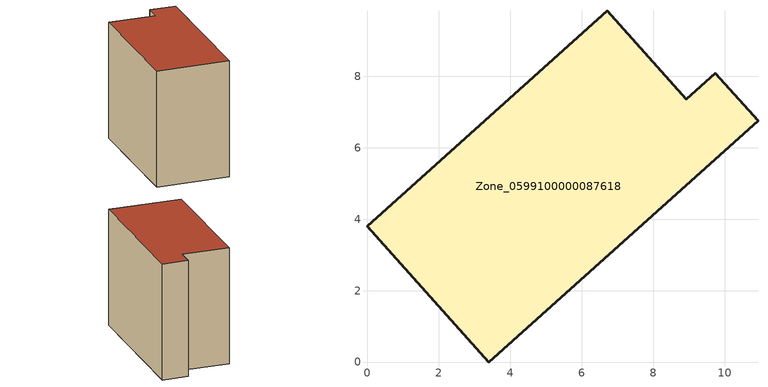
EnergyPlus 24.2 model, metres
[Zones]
Zone_0599100000087618
 floor ground (C_G): 3.39,0 0,3.8 6.71,9.83 8.92,7.36 9.73,8.09 10.93,6.75 z0
 wall outside (C_F): 3.39,0 10.93,6.75 9.73,8.09 8.92,7.36 6.71,9.83 0,3.8 3.39,0 z0:8.24
 roof outside (C_R): 0,3.8 3.39,0 10.93,6.75 9.73,8.09 8.92,7.36 6.71,9.83 z8.24
[BUILDING]
Pand.0599100000087618: North Axis=0; Terrain=City; Loads Convergence Tolerance Value=0.04; Temperature Convergence Tolerance Value=0.4; Solar Distribution=FullExterior; Maximum Number of Warmup Days=25; Minimum Number of Warmup Days=1
[Site:Location]
Rotterdam.The.Hague.AP_ZH_NLD Design_Conditions: Latitude=51.96; Longitude=4.45; Time Zone=1; Elevation=-4.5
[SITE:GROUNDTEMPERATURE:BUILDINGSURFACE]
18, 18, 18, 18, 18, 18, 18, 18, 18, 18, 18, 18
[MATERIAL] Thermal Absorptance=0.9; Solar Absorptance=0.7; Visible Absorptance=0.7
Name | Roughness | Thickness | Conductivity | Density | Specific Heat
G.TI.1975-1991 | MediumSmooth | 0.15 | 0.288461 | 540 | 1210
F.TI.1975-1991 | Rough | 0.3 | 0.230769 | 1920 | 840
R.TI.1975-1991 | MediumRough | 0.2 | 0.153846 | 1500 | 1000
[CONSTRUCTION]
C_G: G.TI.1975-1991
C_F: F.TI.1975-1991
C_R: R.TI.1975-1991
[ZONE]
Zone_0599100000087618: Type=1; Multiplier=1; Ceiling Height=Autocalculate; Volume=Autocalculate; Floor Area=autocalculate; Part of Total Floor Area=Yes
[ZONEINFILTRATION:DESIGNFLOWRATE]
Infil_Zone_0599100000087618: Zone or ZoneList or Space or SpaceList=Zone_0599100000087618; Schedule=AlwaysOn; Design Flow Rate Calculation Method=Flow/Area; Flow Rate per Floor Area=0.003; Constant Term Coefficient=1; Temperature Term Coefficient=0; Velocity Term Coefficient=0; Velocity Squared Term Coefficient=0
[HVACTEMPLATE:ZONE:IDEALLOADSAIRSYSTEM]
Zone_0599100000087618: Maximum Heating Supply Air Temperature=50; Minimum Cooling Supply Air Temperature=13; Maximum Heating Supply Air Humidity Ratio=0.0156; Minimum Cooling Supply Air Humidity Ratio=0.0077; Heating Limit=NoLimit; Cooling Limit=NoLimit; Dehumidification Control Type=ConstantSensibleHeatRatio; Cooling Sensible Heat Ratio=0.7; Dehumidification Setpoint=60; Humidification Control Type=None; Humidification Setpoint=30; Outdoor Air Method=None; Outdoor Air Flow Rate per Person=0.00944; Outdoor Air Flow Rate per Zone Floor Area=0; Outdoor Air Flow Rate per Zone=0; Demand Controlled Ventilation Type=None; Outdoor Air Economizer Type=NoEconomizer; Heat Recovery Type=None; Sensible Heat Recovery Effectiveness=0.7; Latent Heat Recovery Effectiveness=0.65
[ZONECONTROL:THERMOSTAT]
ThermostatControl_Zone_0599100000087618: Zone or ZoneList=Zone_0599100000087618; Control Type Schedule=DualSetpointControlType; Control 1=Thermostat_Zone_0599100000087618; Temperature Difference Between Cutout And Setpoint=0
[THERMOSTATSETPOINT:DUALSETPOINT]
Thermostat_Zone_0599100000087618: Heating Setpoint Temperature Schedule=HeatingSetpoint_Zone_0599100000087618; Cooling Setpoint Temperature Schedule=CoolingSetpoint_Zone_0599100000087618
[SCHEDULE:COMPACT]
HeatingSetpoint_Zone_0599100000087618: Through: 12/31, For: AllDays, Until: 24:00, 21
CoolingSetpoint_Zone_0599100000087618: Through: 12/31, For: AllDays, Until: 24:00, 24
DualSetpointControlType: Through: 12/31, For: AllDays, Until: 24:00, 4
AlwaysOn: Through: 12/31, For: AllDays, Until: 24:00, 1
